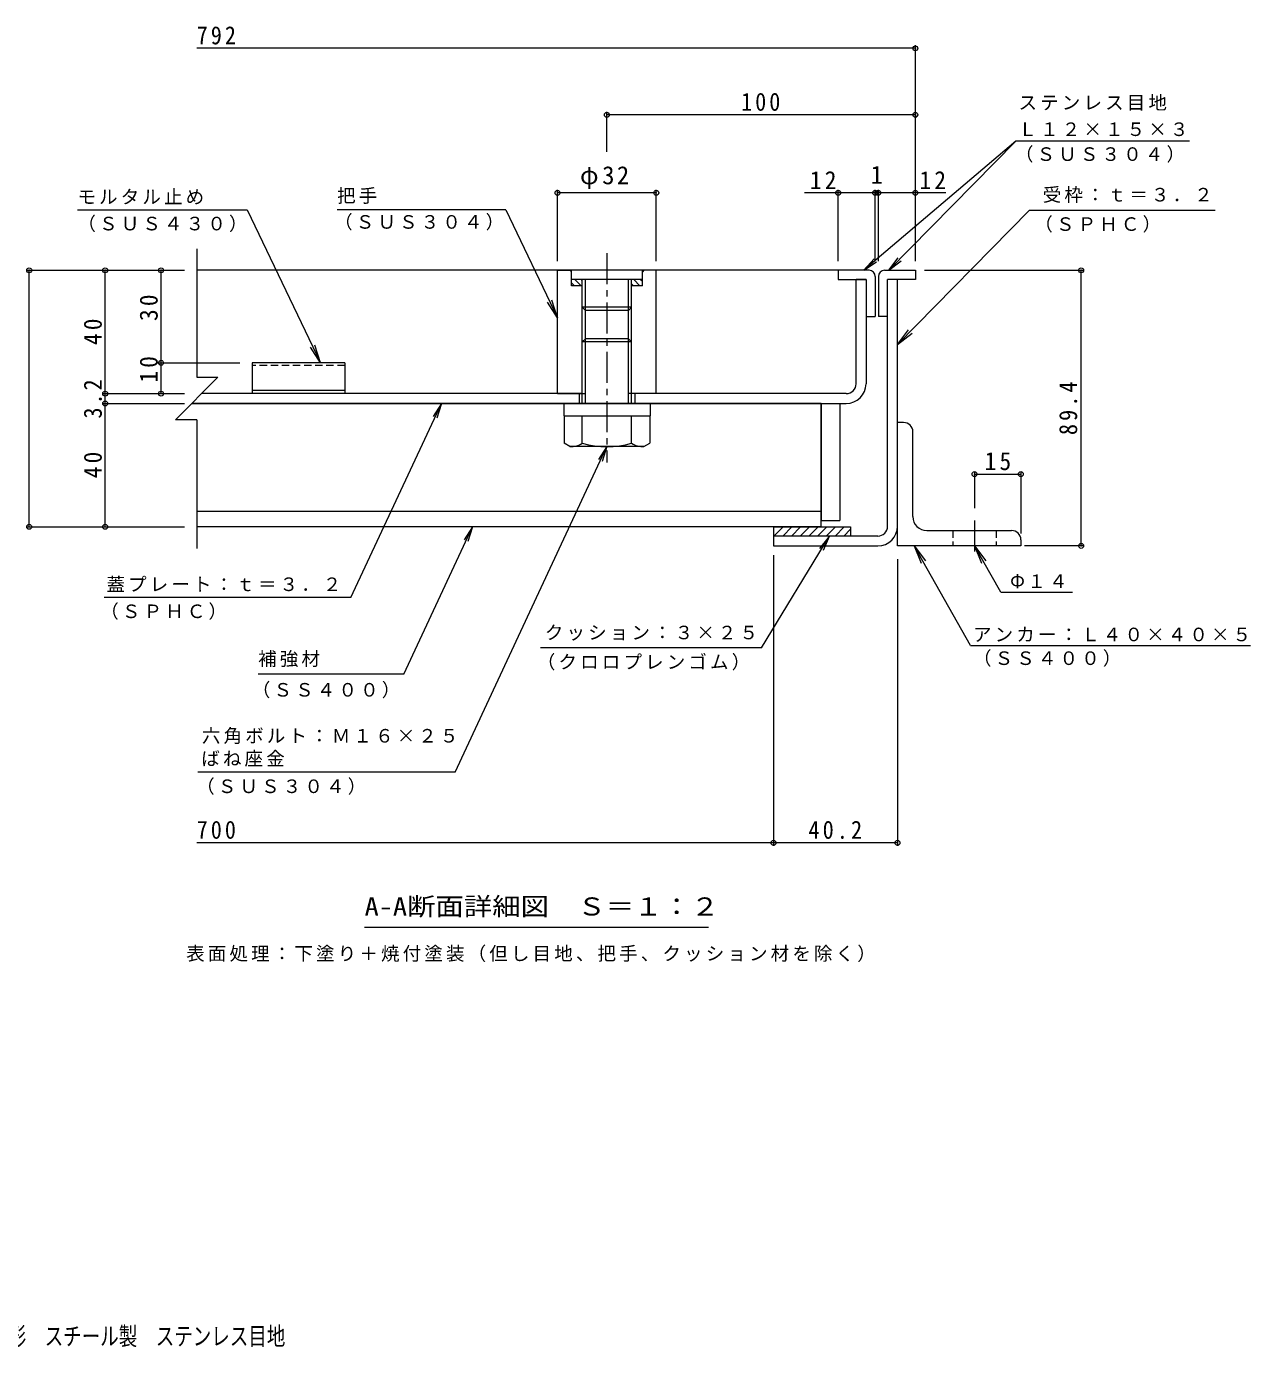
# Model space of a CAD drawing. Units: millimetres on the paper, enlarged 10 times, with parts at other scales. Extents: x -1763 to 1852, y -1353 to 1350.
# Drawn here: x -132 to 1852, y -1305 to 838 of the extents above; entities that cross this region are included whole.
import ezdxf
from ezdxf.enums import TextEntityAlignment as Align

# ---------------------------------------------------------------- set-up
doc = ezdxf.new("R2010")
doc.units = ezdxf.units.MM
doc.header["$LTSCALE"] = 10
doc.header["$PDMODE"] = 32
doc.header["$PDSIZE"] = 8
doc.linetypes.add('CHAIN1', pattern=[8, 5, -1, 1, -1])
doc.linetypes.add('DASHED1', pattern=[1.8, 1.2, -0.6])
for name, color, linetype, lineweight in [('D-1', 2, 'Continuous', 9), ('D-2', 3, 'Continuous', 9), ('D-3', 4, 'Continuous', 9), ('D-4', 7, 'Continuous', 9), ('D-5', 7, 'Continuous', 9), ('D-6', 6, 'Continuous', 5), ('D-7', 4, 'CHAIN1', 9), ('D-8', 5, 'Continuous', 5), ('D-9', 134, 'Continuous', 5), ('D-C', 2, 'Continuous', 9), ('D-E', 3, 'Continuous', 9), ('D-F', 7, 'Continuous', 9), ('F-5_F-5ﾚｲﾔ', 7, 'Continuous', 9)]:
    doc.layers.add(name, color=color, linetype=linetype, lineweight=lineweight)
doc.styles.add('ＭＳ ゴシック', font='')
doc.styles.get('ＭＳ ゴシック').set_extended_font_data('MS Gothic')

msp = doc.modelspace()

# ---------------------------------------------------------------- linework, layer by layer
at = {"layer": 'D-1'}
for p, q in [((1263.79, 27.39), (1263.79, 427.39)), ((1279.79, 27.39), (1279.79, 427.39)), ((1078.79, 11.39), (1078.79, -4.61)), ((1247.79, 11.39), (1078.79, 11.39)), ((1078.79, -4.61), (1247.79, -4.61))]:
    msp.add_line(p, q, dxfattribs=at)
for radius in [16, 32]:
    msp.add_arc((1247.79, 27.39), radius, 270, 0, dxfattribs=at)
at = {"layer": 'D-2'}
for p, q in [((1228.79, 427.39), (1212.79, 427.39)), ((1212.79, 258.39), (1212.79, 427.39)), ((1228.79, 427.39), (1228.79, 258.39)), ((768.79, 242.39), (151.79, 242.39)), ((763.79, 242.39), (763.79, 226.39)), ((1196.79, 242.39), (848.79, 242.39)), ((853.79, 242.39), (853.79, 226.39)), ((135.79, 226.39), (1196.79, 226.39))]:
    msp.add_line(p, q, dxfattribs=at)
for radius in [16, 32]:
    msp.add_arc((1196.79, 258.39), radius, 270, 0, dxfattribs=at)
at = {"layer": 'D-3'}
for p, q in [((1183.79, 442.39), (143.79, 442.39)), ((1243.79, 432.39), (1243.79, 367.39)), ((1248.79, 432.39), (1248.79, 367.39)), ((1258.79, 442.39), (1308.79, 442.39)), ((1183.79, 427.39), (1228.79, 427.39)), ((1228.79, 427.39), (1228.79, 367.39)), ((1263.79, 367.39), (1263.79, 427.39)), ((1228.79, 367.39), (1243.79, 367.39)), ((1263.79, 367.39), (1248.79, 367.39)), ((233.79, 292.39), (233.79, 242.39)), ((383.79, 292.39), (233.79, 292.39)), ((383.79, 247.39), (233.79, 247.39))]:
    msp.add_line(p, q, dxfattribs=at)
at = {"layer": 'D-3', "linetype": 'DASHED1'}
msp.add_line((383.79, 288.06), (233.79, 288.06), dxfattribs=at)
at = {"layer": 'D-3'}
for points in [[(1233.79, 442.39), (1183.79, 442.39), (1183.79, 427.39)], [(1308.79, 442.39), (1308.79, 427.39), (1263.79, 427.39)], [(383.79, 292.39), (383.79, 242.39), (233.79, 242.39)]]:
    msp.add_lwpolyline(points, dxfattribs=at)
for centre, start, end in [((1233.79, 432.39), 0, 90), ((1258.79, 432.39), 90, 180)]:
    msp.add_arc(centre, 10, start, end, dxfattribs=at)
at = {"layer": 'D-4'}
for p, q in [((1582.48, -4.61), (1485.81, -4.61)), ((973.46, -623.46), (415.96, -623.46))]:
    msp.add_line(p, q, dxfattribs=at)
at = {"layer": 'D-5'}
for p, q in [((1471.65, 651.8), (1225, 442.39)), ((1753.11, 651.8), (1471.65, 651.8)), ((-49.54, 540.18), (225.46, 540.18)), ((225.46, 540.18), (344.71, 292.39)), ((644.74, 540.18), (371.49, 540.18)), ((644.74, 540.18), (728.79, 365.54)), ((1794.88, 539.29), (1493.31, 539.29)), ((1225, 442.39), (1241.78, 460.92)), ((1225, 442.39), (1246.01, 455.94)), ((1265.92, 442.39), (1285.62, 457.78)), ((728.79, 365.54), (712.36, 390.65)), ((728.79, 365.54), (719.42, 394.04)), ((1279.79, 321.96), (1297.84, 345.92)), ((344.71, 292.39), (328.28, 317.49)), ((344.71, 292.39), (335.34, 320.89)), ((540.42, 226.39), (532.9, 202.54)), ((562.68, -371.4), (808.79, 156.39)), ((808.79, 156.39), (795.36, 135.3)), ((808.79, 156.39), (801.27, 132.54)), ((591, 26.39), (583.49, 2.54)), ((1169.3, 10.88), (1153.63, -8.61)), ((1307.07, -4.61), (1325.11, -28.59)), ((1307.07, -4.61), (1318.29, -32.44)), ((1398.38, -166.29), (1307.07, -4.61)), ((1404.79, -4.61), (1416.01, -32.44)), ((1404.79, -4.61), (1422.83, -28.59)), ((1447.12, -79.56), (1404.79, -4.61)), ((1447.12, -79.56), (1563.26, -79.56)), ((393.62, -88.43), (-6.05, -88.43)), ((1059.33, -170.04), (701.19, -170.04)), ((1398.38, -166.29), (1852.16, -166.29)), ((479.46, -212.82), (243.44, -212.82)), ((562.68, -371.4), (145.69, -371.4))]:
    msp.add_line(p, q, dxfattribs=at)
for points in [[(1471.65, 651.8), (1265.92, 442.39), (1280.96, 462.36)], [(1493.31, 539.29), (1279.79, 321.96), (1303.43, 340.43)], [(393.62, -88.43), (540.42, 226.39), (526.99, 205.3)], [(479.46, -212.82), (591, 26.39), (577.57, 5.3)], [(1059.33, -170.04), (1169.3, 10.88), (1159.21, -12)]]:
    msp.add_lwpolyline(points, dxfattribs=at)
at = {"layer": 'D-6'}
for p, q in [((1078.79, 24.78), (1080.4, 26.39)), ((1078.79, 26.39), (1203.79, 26.39)), ((1078.79, 26.39), (1078.79, 11.39)), ((1079.54, 11.39), (1094.54, 26.39)), ((1093.68, 11.39), (1108.68, 26.39)), ((1107.82, 11.39), (1122.83, 26.39)), ((1121.97, 11.39), (1136.97, 26.39)), ((1136.11, 11.39), (1151.11, 26.39)), ((1150.25, 11.39), (1165.25, 26.39)), ((1164.39, 11.39), (1179.39, 26.39)), ((1178.54, 11.39), (1193.54, 26.39)), ((1192.68, 11.39), (1203.79, 22.5)), ((1203.79, 26.39), (1203.79, 11.39))]:
    msp.add_line(p, q, dxfattribs=at)
at = {"layer": 'D-7'}
msp.add_line((1404.79, 36.43), (1404.79, -22.03), dxfattribs=at)
at = {"layer": 'D-8'}
for p, q in [((1156.29, 226.39), (1186.29, 226.39)), ((1156.29, 226.39), (1156.29, 36.39)), ((1186.29, 226.39), (1186.29, 36.39)), ((1156.29, 36.39), (1186.29, 36.39))]:
    msp.add_line(p, q, dxfattribs=at)
at = {"layer": 'D-9'}
for p, q in [((1156.29, 226.39), (135.79, 226.39)), ((1156.29, 26.39), (1156.29, 226.39)), ((739.29, 206.39), (739.29, 162.02)), ((768.79, 161.87), (768.79, 206.39)), ((848.79, 161.87), (848.79, 206.39)), ((878.29, 206.39), (878.29, 161.87)), ((748.83, 156.51), (739.29, 162.02)), ((868.79, 156.39), (749.04, 156.39)), ((868.79, 156.39), (878.29, 161.87)), ((1156.29, 51.39), (143.85, 51.39)), ((1156.29, 26.39), (143.79, 26.39))]:
    msp.add_line(p, q, dxfattribs=at)
for centre, radius, start, end in [((750.08, 190.89), 34.53, 267.86055, 302.81094), ((808.79, 304.98), 148.6, 254.38446, 285.61554), ((867.5, 190.89), 34.53, 237.18906, 272.13945)]:
    msp.add_arc(centre, radius, start, end, dxfattribs=at)
at = {"layer": 'D-C', "linetype": 'CHAIN1'}
msp.add_line((808.79, 470.06), (808.79, 130.76), dxfattribs=at)
at = {"layer": 'D-C'}
for p, q in [((728.79, 442.39), (748.79, 442.39)), ((728.79, 242.39), (728.79, 442.39)), ((751.29, 439.89), (748.79, 442.39)), ((751.29, 417.39), (751.29, 442.39)), ((866.29, 442.39), (751.29, 442.39)), ((868.79, 442.39), (866.29, 439.89)), ((866.29, 417.39), (866.29, 442.39)), ((888.79, 442.39), (868.79, 442.39)), ((888.79, 242.39), (888.79, 442.39)), ((866.29, 427.39), (751.29, 427.39)), ((756.19, 417.39), (751.29, 422.29)), ((768.79, 417.39), (751.29, 417.39)), ((766.8, 417.39), (756.8, 427.39)), ((768.79, 426), (767.4, 427.39)), ((768.79, 226.39), (768.79, 427.39)), ((773.79, 226.39), (773.79, 427.39)), ((843.79, 226.39), (843.79, 427.39)), ((848.79, 401.17), (848.79, 427.39)), ((851.65, 417.39), (848.79, 420.25)), ((866.29, 417.39), (848.79, 417.39)), ((862.26, 417.39), (852.26, 427.39)), ((866.29, 423.96), (862.86, 427.39)), ((848.79, 226.39), (848.79, 401.17)), ((848.79, 382.39), (768.79, 382.39)), ((848.79, 382.66), (843.79, 377.39)), ((773.79, 331.39), (768.79, 326.39)), ((848.79, 326.39), (768.79, 326.39)), ((843.79, 331.39), (773.79, 331.39)), ((848.79, 326.39), (843.79, 331.39)), ((728.79, 242.39), (773.79, 242.39)), ((888.79, 242.39), (843.79, 242.39))]:
    msp.add_line(p, q, dxfattribs=at)
at = {"layer": 'D-C', "color": 134, "lineweight": 5}
for p, q in [((738.79, 226.39), (878.79, 226.39)), ((878.79, 226.39), (878.79, 206.39))]:
    msp.add_line(p, q, dxfattribs=at)
at = {"layer": 'D-C'}
msp.add_lwpolyline([(843.79, 377.39), (773.79, 377.39), (768.79, 382.39)], dxfattribs=at)
at = {"layer": 'D-C', "color": 134, "lineweight": 5}
msp.add_lwpolyline([(738.79, 226.39), (738.79, 206.39), (878.79, 206.39)], dxfattribs=at)
at = {"layer": 'D-E'}
for p, q in [((1289.79, 195.39), (1279.79, 195.39)), ((1279.79, -4.61), (1279.79, 195.39)), ((1304.79, 42.89), (1304.79, 180.39)), ((1327.29, 20.39), (1464.79, 20.39)), ((1479.79, 5.39), (1479.79, -4.61)), ((1479.79, -4.61), (1279.79, -4.61))]:
    msp.add_line(p, q, dxfattribs=at)
at = {"layer": 'D-E', "linetype": 'DASHED1'}
for p, q in [((1369.79, 20.39), (1369.79, -4.61)), ((1439.79, 20.39), (1439.79, -4.61))]:
    msp.add_line(p, q, dxfattribs=at)
at = {"layer": 'D-E'}
for centre, radius, start, end in [((1289.79, 180.39), 15, 0, 90), ((1327.29, 42.89), 22.5, 180, 270), ((1464.79, 5.39), 15, 0, 90)]:
    msp.add_arc(centre, radius, start, end, dxfattribs=at)
at = {"layer": 'D-F'}
for p, q in [((1308.79, 802.41), (143.79, 802.41)), ((1308.79, 457.39), (1308.79, 807.41)), ((808.79, 634.68), (808.79, 699.59)), ((1308.79, 694.59), (808.79, 694.59)), ((1308.79, 694.41), (1308.79, 689.59)), ((728.79, 457.39), (728.79, 572.96)), ((888.79, 567.96), (728.79, 567.96)), ((888.79, 457.39), (888.79, 572.96)), ((1243.79, 567.96), (1129.18, 567.96)), ((1183.79, 457.39), (1183.79, 572.96)), ((1243.79, 457.39), (1243.79, 572.96)), ((1248.79, 567.96), (1243.79, 567.96)), ((1248.79, 457.39), (1248.79, 572.96)), ((1358.03, 567.96), (1248.79, 567.96)), ((143.79, 477.39), (143.79, 268.8)), ((-130.71, 442.39), (123.79, 442.39)), ((-127.71, 26.39), (-127.71, 442.39)), ((-4.6, 242.39), (-4.6, 442.39)), ((1323.79, 442.39), (1582.48, 442.39)), ((1577.48, -4.61), (1577.48, 442.39)), ((83.02, 292.39), (213.79, 292.39)), ((-7.6, 242.39), (123.79, 242.39)), ((-4.6, 226.39), (-4.6, 242.39)), ((-7.6, 226.39), (123.79, 226.39)), ((-4.6, 26.39), (-4.6, 226.39)), ((143.79, 199.98), (109.38, 199.98)), ((143.79, 199.98), (143.79, -9.04)), ((1404.79, 114.88), (1404.79, 56.43)), ((1404.79, 111.88), (1479.79, 111.88)), ((1479.79, 114.88), (1479.79, 15.39)), ((-130.71, 26.39), (123.79, 26.39)), ((1078.79, -19.61), (1078.79, -491.09)), ((1279.79, -25.99), (1279.79, -491.09)), ((1078.79, -486.09), (143.79, -486.09)), ((1279.79, -486.09), (1078.79, -486.09))]:
    msp.add_line(p, q, dxfattribs=at)
for points in [[(86.02, 242.39), (86.02, 292.39), (86.02, 442.39)], [(143.79, 268.8), (178.2, 268.8), (109.38, 199.98)]]:
    msp.add_lwpolyline(points, dxfattribs=at)
for p in [(1308.79, 802.41), (808.79, 694.59), (1308.79, 694.59), (728.79, 567.96), (888.79, 567.96), (1183.79, 567.96), (1243.79, 567.96), (1248.79, 567.96), (1308.79, 567.96), (-127.71, 442.39), (-4.6, 442.39), (86.02, 442.39), (1577.48, 442.39), (86.02, 292.39), (-4.6, 242.39), (86.02, 242.39), (-4.6, 226.39), (1404.79, 111.88), (1479.79, 111.88), (-127.71, 26.39), (-4.6, 26.39), (1577.48, -4.61), (1078.79, -486.09), (1279.79, -486.09)]:
    msp.add_point(p, dxfattribs=at)

# ---------------------------------------------------------------- texts
at = {"layer": 'D-4', "color": 2, "style": 'ＭＳ ゴシック', "width": 1.15}
msp.add_text('A-A断面詳細図\u3000Ｓ＝１：２', height=29.33, dxfattribs=at).set_placement((415.96, -612.84), align=Align.BOTTOM_LEFT)
at = {"layer": 'D-4', "insert": (126.75, -679.59), "char_height": 21.99, "attachment_point": 7, "style": 'ＭＳ ゴシック'}
msp.add_mtext('\\T1.17;表面処理：下塗り＋焼付塗装（但し目地、把手、クッション材を除く）', dxfattribs=at)
at = {"layer": 'D-5', "char_height": 21.99, "attachment_point": 7, "style": 'ＭＳ ゴシック'}
for s, insert in [('\\T1.17;ステンレス目地', (1475.99, 701.12)), ('\\T1.17;Ｌ１２×１５×３', (1475.99, 659.79)), ('\\T1.17;（ＳＵＳ３０４）', (1470.24, 616.95)), ('\\T1.17;受枠：ｔ＝３．２', (1515.26, 551.61)), ('\\T1.17;モルタル止め', (-49.54, 549.19)), ('\\T1.17;把手', (371.49, 550.02)), ('\\T1.17;（ＳＵＳ４３０）', (-49.54, 504.28)), ('\\T1.17;（ＳＵＳ３０４）', (366.55, 506.95)), ('\\T1.17;（ＳＰＨＣ）', (1501.65, 503.45)), ('\\T1.17;蓋プレート：ｔ＝３．２', (-2.53, -79.19)), ('\\T1.17;Φ１４', (1462.32, -73.6)), ('\\T1.17;（ＳＰＨＣ）', (-12.58, -124.55)), ('\\T1.17;クッション：３×２５', (708.16, -158.33)), ('\\T1.17;アンカー：Ｌ４０×４０×５', (1402.16, -160.33)), ('\\T1.17;補強材', (243.44, -201.34)), ('\\T1.17;（クロロプレンゴム）', (695.2, -206.6)), ('\\T1.17;（ＳＳ４００）', (1402.16, -200.57)), ('\\T1.17;（ＳＳ４００）', (233.24, -251.86)), ('\\T1.17;六角ボルト：Ｍ１６×２５', (152.22, -326.05)), ('\\T1.17;ばね座金', (151.18, -362.77)), ('\\T1.17;（ＳＵＳ３０４）', (142.91, -408.33))]:
    msp.add_mtext(s, dxfattribs=dict(at, insert=insert))
at = {"layer": 'D-F', "color": 2, "style": 'ＭＳ ゴシック'}
msp.add_text('1', height=29.33, dxfattribs=at).set_placement((1236.29, 573.96), align=Align.BOTTOM_LEFT)
at = {"layer": 'D-F', "color": 2, "char_height": 29.33, "attachment_point": 7, "style": 'ＭＳ ゴシック'}
for s, insert in [('\\T1.27;\\W0.9;792', (143.79, 808.41)), ('\\T1.27;\\W0.9;100', (1026.29, 700.59)), ('\\T1.19;φ32', (765.04, 573.96)), ('\\T1.27;\\W0.95;12', (1137.82, 573.96)), ('\\T1.27;\\W0.95;12', (1315.44, 573.96)), ('\\T1.27;\\W0.95;15', (1421.04, 117.88)), ('\\T1.27;\\W0.9;700', (143.79, -480.09)), ('\\T1.28;\\W0.9;40.2', (1135.54, -480.09))]:
    msp.add_mtext(s, dxfattribs=dict(at, insert=insert))
at = {"layer": 'D-F', "color": 2, "char_height": 29.33, "attachment_point": 7, "rotation": 90, "style": 'ＭＳ ゴシック'}
for s, insert in [('\\T1.27;\\W0.95;30', (81.02, 360.14)), ('\\T1.27;\\W0.95;40', (-9.6, 321.14)), ('\\T1.27;\\W0.95;10', (81.02, 260.14)), ('\\T1.27;\\W0.9;3.2', (-9.6, 201.89)), ('\\T1.28;\\W0.9;89.4', (1571.48, 175.14)), ('\\T1.27;\\W0.95;40', (-9.6, 105.14))]:
    msp.add_mtext(s, dxfattribs=dict(at, insert=insert))
at = {"layer": 'F-5_F-5ﾚｲﾔ', "color": 2, "style": 'ＭＳ ゴシック', "width": 0.75}
msp.add_text('充填用（充填深さ：３０ｍｍ）\u3000屋内用\u3000一般形\u3000スチール製\u3000ステンレス目地', height=29.33, dxfattribs=at).set_placement((-792.72, -1309.74), align=Align.BOTTOM_LEFT)

doc.saveas('drawing.dxf')
